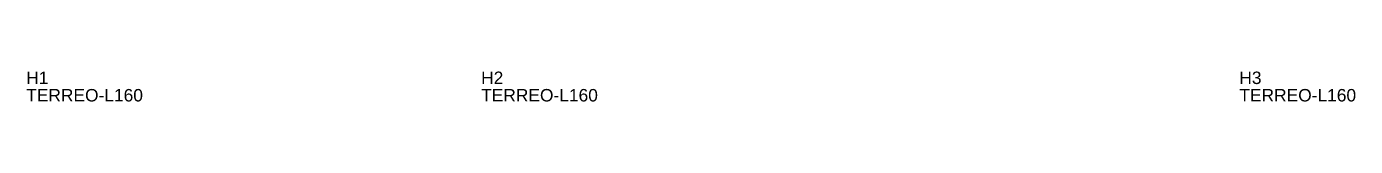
# Model space of a CAD drawing. Header units: metres. Extents: x 222 to 818, y -946 to 4043.
# Drawn here: x 283 to 818, y 2994 to 3006 of the extents above; entities that cross this region are included whole.
import ezdxf

# ---------------------------------------------------------------- set-up
doc = ezdxf.new("R2010")
doc.units = ezdxf.units.M
doc.layers.add('3', color=3, linetype='CONTINUOUS')
doc.layers.add('AUX00', color=7, linetype='CONTINUOUS')
doc.styles.add('STR_STANDARD', font='arial.ttf')

msp = doc.modelspace()

# ---------------------------------------------------------------- texts
at = {"layer": '3', "style": 'STR_STANDARD'}
for s, p in [('H1', (283.2, 3000.83)), ('H1', (283.2, 3000.83)), ('H2', (466.2, 3000.83)), ('H2', (466.2, 3000.83)), ('H3', (771.2, 3000.83)), ('H3', (771.2, 3000.83))]:
    msp.add_text(s, height=5, dxfattribs=at).set_placement(p)
at = {"layer": 'AUX00', "style": 'STR_STANDARD'}
for p in [(283.2, 2993.83), (283.2, 2993.83), (466.2, 2993.83), (466.2, 2993.83), (771.2, 2993.83), (771.2, 2993.83)]:
    msp.add_text('TERREO-L160', height=5, dxfattribs=at).set_placement(p)

doc.saveas('drawing.dxf')
